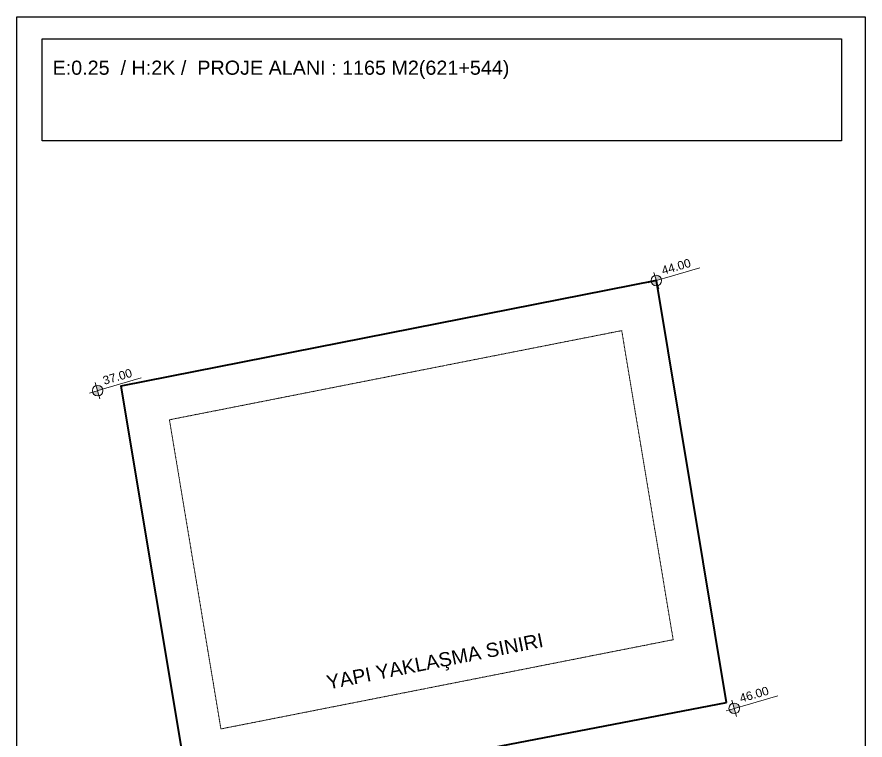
# Model space of a CAD drawing. Header units: millimetres. Extents: x 694231 to 734331, y 4486031 to 4541543.
# Drawn here: x 708982 to 714986, y 4488790 to 4493909 of the extents above; entities that cross this region are included whole.
import ezdxf
from ezdxf.enums import TextEntityAlignment as Align

# ---------------------------------------------------------------- set-up
doc = ezdxf.new("R2010")
doc.units = ezdxf.units.MM
doc.linetypes.add('AI-Linetype-22', pattern=[3.2004, 1.6002, -1.6002])
doc.linetypes.add('HIDDEN', pattern=[0.375, 0.25, -0.125])
for name, color, linetype, lineweight in [('_P3_S_Duvar_Ç', 7, 'Continuous', 30), ('A-merdiven betonarme', 41, 'HIDDEN', 9), ('VAZİYET PLANI KOT SEMBOL BS(M)', 2, 'Continuous', 18), ('VAZİYET PLANI KOT YAZI BS(M)', 1, 'Continuous', 18)]:
    doc.layers.add(name, color=color, linetype=linetype, lineweight=lineweight)
doc.styles.add('on02.0mm-Arial', font='arial.ttf', dxfattribs={"height": 2})
doc.styles.get("Standard").update_dxf_attribs({"font": 'arial.ttf'})

# ---------------------------------------------------------------- blocks, each defined once
blk = doc.blocks.new('*U2')
at = {"layer": 'VAZİYET PLANI KOT SEMBOL BS(M)', "extrusion": (-3.94233e-09, -3.15733e-08, 1)}
h = blk.add_hatch(color=5, dxfattribs=at)
h.dxf.hatch_style = 1
h.paths.add_polyline_path([(0, 7.8), (0, 0), (7.8, 0, 0.414214)])
h.paths.add_polyline_path([(0, 0), (-7.8, 0, 0.414214), (0, -7.8)])
at = {"layer": 'VAZİYET PLANI KOT SEMBOL BS(M)', "color": 5, "extrusion": (-3.94233e-09, -3.15733e-08, 1)}
blk.add_line((12.4, 0, 0), (66.4, 0, 0), dxfattribs=at)
for points in [[(-12.4, 0), (12.4, 0)], [(0, 12.4), (0, -12.4)]]:
    blk.add_lwpolyline(points, dxfattribs=at)
blk.add_circle((0, 0), 7.75, dxfattribs=at)
at = {"layer": 'VAZİYET PLANI KOT YAZI BS(M)', "extrusion": (-3.94233e-09, -3.15733e-08, 1), "style": 'on02.0mm-Arial'}
for tag, p in [('BDK', (11.8, 1.5)), ('TZK', (11.8, -18.4))]:
    blk.add_attdef(tag, text='', height=12.5, dxfattribs=at).set_placement(p, align=Align.BOTTOM_LEFT)

msp = doc.modelspace()

# ---------------------------------------------------------------- linework, layer by layer
at = {"color": 1, "lineweight": 40}
msp.add_lwpolyline([(714005.5, 4489055.8), (713508.4, 4492042.6), (709717.8, 4491295.2), (710212.1, 4488325.7)], close=True, dxfattribs=at)
at = {"layer": '_P3_S_Duvar_Ç', "color": 7, "lineweight": 30}
msp.add_lwpolyline([(708982.2, 4493909.2), (714985.8, 4493909.2), (714985.8, 4486031.5), (708982.2, 4486031.5)], close=True, dxfattribs=at)
at = {"layer": '_P3_S_Duvar_Ç', "color": 240, "lineweight": 30, "true_color": 0xed1f24}
msp.add_lwpolyline([(709161, 4493753.5), (714819.7, 4493753.5), (714819.7, 4493032), (709161, 4493032)], close=True, dxfattribs=at)
at = {"layer": 'A-merdiven betonarme', "color": 4, "linetype": 'AI-Linetype-22'}
msp.add_lwpolyline([(713627.5, 4489500), (710425.9, 4488868.4), (710061.6, 4491057.2), (713263.2, 4491688.4)], close=True, dxfattribs=at)

# ---------------------------------------------------------------- block references
at = {"layer": 'VAZİYET PLANI KOT SEMBOL BS(M)', "extrusion": (-4.99228e-08, 1.83037e-08, 1)}
ref = msp.add_blockref('*U2', (713508.4, 4492042.6, 0), dxfattribs=dict(at, xscale=4.821428571428654, yscale=4.821428571428654, zscale=4.821428571428654, rotation=16.29144000276388))
ref.add_attrib('BDK', '44.00', dxfattribs={"layer": 'VAZİYET PLANI KOT YAZI BS(M)', "extrusion": (-4.48498e-08, -1.31077e-08, 1), "height": 60.27, "rotation": 16.29144, "style": 'on02.0mm-Arial'}).set_placement((713560.9, 4492065.7, -0.1), align=Align.BOTTOM_LEFT)
ref = msp.add_blockref('*U2', (709553.1, 4491263.5, 0), dxfattribs=dict(at, xscale=4.821428571428654, yscale=4.821428571428654, zscale=4.821428571428654, rotation=16.29144000276388))
ref.add_attrib('BDK', '37.00', dxfattribs={"layer": 'VAZİYET PLANI KOT YAZI BS(M)', "extrusion": (-4.48498e-08, -1.31077e-08, 1), "height": 60.27, "rotation": 16.29144, "style": 'on02.0mm-Arial'}).set_placement((709605.7, 4491286.7, -0.1), align=Align.BOTTOM_LEFT)
ref = msp.add_blockref('*U2', (714060.1, 4489013.8, 0), dxfattribs=dict(at, xscale=4.821428571428654, yscale=4.821428571428654, zscale=4.821428571428654, rotation=16.29144000276388))
ref.add_attrib('BDK', '46.00', dxfattribs={"layer": 'VAZİYET PLANI KOT YAZI BS(M)', "extrusion": (-4.48498e-08, -1.31077e-08, 1), "height": 60.27, "rotation": 16.29144, "style": 'on02.0mm-Arial'}).set_placement((714112.7, 4489036.9, -0.1), align=Align.BOTTOM_LEFT)

# ---------------------------------------------------------------- texts
at = {"insert": (709234.1, 4493600), "char_height": 100, "attachment_point": 1}
msp.add_mtext_dynamic_manual_height_columns('E:0.25  / H:2K /  PROJE ALANI : 1165 M2(621+544)', width=4570.029, gutter_width=625, heights=[1982.8], dxfattribs=at)
at = {"insert": (711165.2, 4489244.9), "char_height": 100, "attachment_point": 1, "rotation": 11.21281}
msp.add_mtext_dynamic_manual_height_columns('{\\C4;YAPI YAKLAŞMA SINIRI}', width=4570.029, gutter_width=625, heights=[0], dxfattribs=at)

doc.saveas('drawing.dxf')
